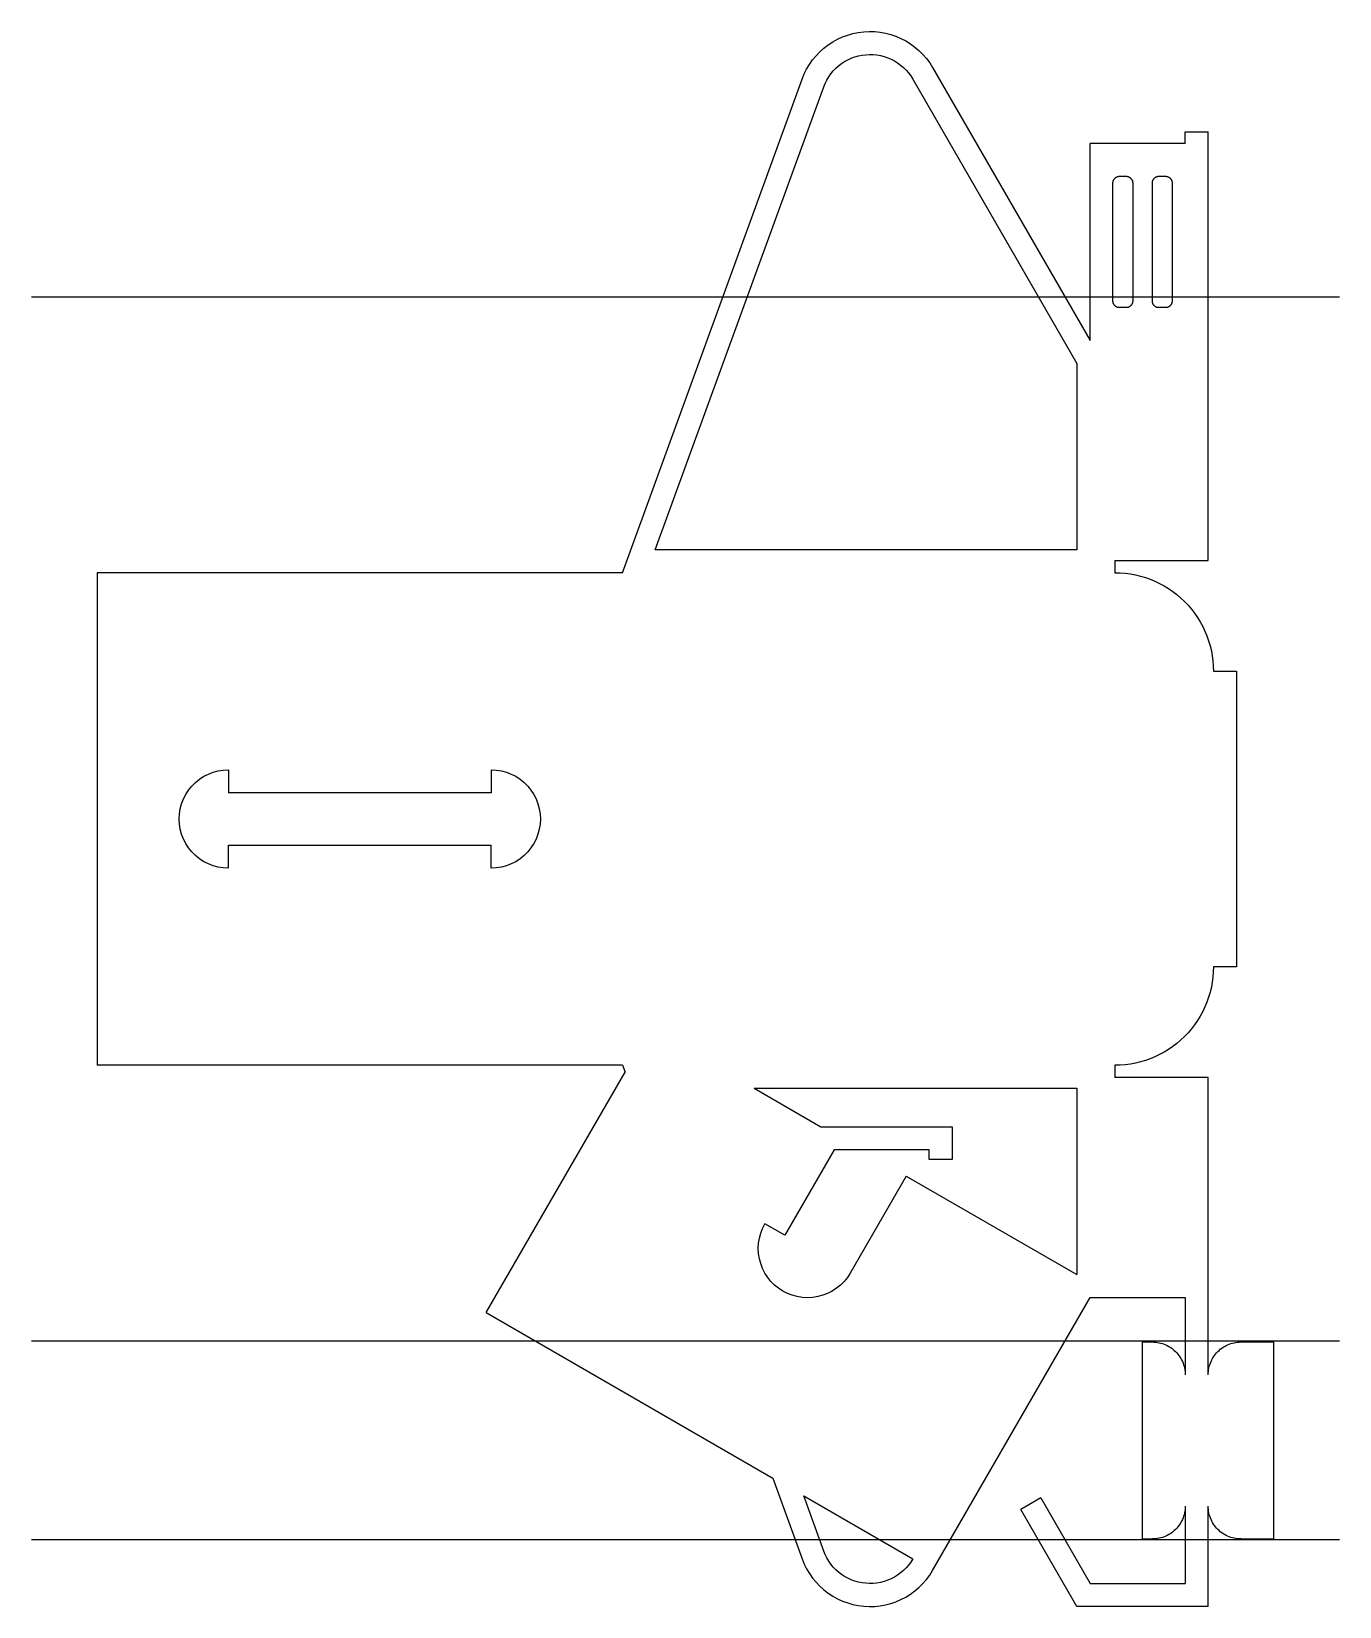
# Model space of a CAD drawing. Header units: metres. Extents: x -134 to 65, y -120 to 120.
import ezdxf

# ---------------------------------------------------------------- set-up
doc = ezdxf.new("R2010")
doc.units = ezdxf.units.M
doc.layers.add('CUT', color=3, linetype='Continuous')
doc.layers.add('FOLD', color=1, linetype='Continuous')

msp = doc.modelspace()

# ---------------------------------------------------------------- linework, layer by layer
at = {"layer": 'CUT'}
for p, q in [((2.83, 114.41), (26.82, 72.86)), ((-44.39, 37.5), (-17.03, 112.67)), ((-39.4, 41), (-13.74, 111.48)), ((-0.2, 112.66), (24.8, 69.36)), ((41.3, 104.63), (44.8, 104.63)), ((41.3, 102.86), (41.3, 104.63)), ((44.8, 39.36), (44.8, 104.63)), ((41.3, 102.86), (26.82, 102.86)), ((26.82, 72.86), (26.82, 102.86)), ((30.3, 78.86), (30.3, 96.86)), ((31.3, 97.86), (32.3, 97.86)), ((33.3, 96.86), (33.3, 78.86)), ((36.3, 78.86), (36.3, 96.86)), ((37.3, 97.86), (38.3, 97.86)), ((39.3, 96.86), (39.3, 78.86)), ((32.3, 77.86), (31.3, 77.86)), ((38.3, 77.86), (37.3, 77.86)), ((24.8, 69.36), (24.8, 41)), ((24.8, 41), (-39.4, 41)), ((30.6, 39.36), (30.6, 37.5)), ((30.6, 39.36), (44.8, 39.36)), ((-44.39, 37.5), (-124.39, 37.5)), ((-124.39, 37.5), (-124.39, -37.5)), ((45.6, 22.5), (49.1, 22.5)), ((49.1, 22.5), (49.1, -22.5)), ((-104.39, 7.5), (-104.39, 4)), ((-64.39, 7.5), (-64.39, 4)), ((-64.39, 4), (-104.39, 4)), ((-104.39, -4), (-64.39, -4)), ((-104.39, -7.5), (-104.39, -4)), ((-64.39, -7.5), (-64.39, -4)), ((49.1, -22.5), (45.6, -22.5)), ((-44.39, -37.5), (-124.39, -37.5)), ((-44.39, -37.5), (-44.01, -38.55)), ((30.6, -37.5), (30.6, -39.36)), ((-65.15, -75.16), (-44.01, -38.55)), ((44.8, -39.36), (30.6, -39.36)), ((44.8, -84.63), (44.8, -39.36)), ((-24.32, -41), (24.8, -41)), ((-24.32, -41), (-14.17, -46.86)), ((24.8, -41), (24.8, -69.36)), ((-14.17, -46.86), (5.83, -46.86)), ((5.83, -46.86), (5.83, -51.86)), ((-12.15, -50.36), (-19.67, -63.39)), ((2.33, -50.36), (-12.15, -50.36)), ((2.33, -51.86), (2.33, -50.36)), ((5.83, -51.86), (2.33, -51.86)), ((-1.18, -54.36), (-9.71, -69.14)), ((-1.18, -54.36), (24.8, -69.36)), ((-19.67, -63.39), (-22.7, -61.64)), ((2.83, -114.41), (26.82, -72.86)), ((26.82, -72.86), (41.3, -72.86)), ((41.3, -72.86), (41.3, -84.63)), ((-65.15, -75.16), (-21.52, -100.36)), ((34.8, -79.63), (36.3, -79.63)), ((34.8, -109.63), (34.8, -79.63)), ((49.8, -79.63), (54.8, -79.63)), ((54.8, -109.63), (54.8, -79.63)), ((-21.52, -100.36), (-17.03, -112.67)), ((-13.74, -111.48), (-16.8, -103.08)), ((-16.8, -103.08), (-0.2, -112.66)), ((19.3, -103.38), (16.27, -105.13)), ((24.8, -119.91), (16.27, -105.13)), ((19.3, -103.38), (26.82, -116.41)), ((41.3, -104.63), (41.3, -116.41)), ((44.8, -119.91), (44.8, -104.63)), ((34.8, -109.63), (36.3, -109.63)), ((49.8, -109.63), (54.8, -109.63)), ((26.82, -116.41), (41.3, -116.41)), ((44.8, -119.91), (24.8, -119.91))]:
    msp.add_line(p, q, dxfattribs=at)
for points in [[(-17.03, 112.67), (-16.72, 113.44), (-16.35, 114.19), (-15.92, 114.9), (-15.44, 115.58), (-14.91, 116.22), (-14.34, 116.82), (-13.72, 117.38), (-13.06, 117.89), (-12.36, 118.34), (-11.63, 118.74), (-10.88, 119.09), (-10.1, 119.37), (-9.3, 119.6), (-8.48, 119.77), (-7.66, 119.87), (-6.83, 119.91), (-5.99, 119.89), (-5.17, 119.8), (-4.35, 119.66), (-3.54, 119.45), (-2.75, 119.18), (-1.99, 118.85), (-1.25, 118.47), (-0.55, 118.03), (0.13, 117.54), (0.76, 117), (1.35, 116.41), (1.89, 115.78), (2.39, 115.12), (2.83, 114.41)], [(-13.74, 111.48), (-13.53, 112), (-13.28, 112.51), (-12.99, 113), (-12.66, 113.46), (-12.3, 113.9), (-11.91, 114.31), (-11.48, 114.69), (-11.03, 115.03), (-10.56, 115.34), (-10.06, 115.61), (-9.55, 115.85), (-9.01, 116.04), (-8.47, 116.2), (-7.91, 116.31), (-7.35, 116.38), (-6.78, 116.41), (-6.22, 116.4), (-5.65, 116.34), (-5.1, 116.24), (-4.55, 116.1), (-4.01, 115.91), (-3.49, 115.69), (-2.98, 115.43), (-2.5, 115.13), (-2.05, 114.79), (-1.61, 114.43), (-1.21, 114.03), (-0.84, 113.6), (-0.5, 113.14), (-0.2, 112.66)], [(30.3, 96.86), (30.3, 96.91), (30.3, 96.97), (30.31, 97.02), (30.32, 97.07), (30.33, 97.12), (30.35, 97.17), (30.36, 97.22), (30.38, 97.27), (30.41, 97.31), (30.43, 97.36), (30.46, 97.41), (30.49, 97.45), (30.52, 97.49), (30.56, 97.53), (30.59, 97.57), (30.63, 97.6), (30.67, 97.64), (30.71, 97.67), (30.75, 97.7), (30.8, 97.73), (30.84, 97.75), (30.89, 97.77), (30.94, 97.79), (30.99, 97.81), (31.04, 97.83), (31.09, 97.84), (31.14, 97.85), (31.19, 97.86), (31.25, 97.86), (31.3, 97.86)], [(32.3, 97.86), (32.35, 97.86), (32.4, 97.86), (32.45, 97.85), (32.51, 97.84), (32.56, 97.83), (32.61, 97.81), (32.66, 97.79), (32.7, 97.77), (32.75, 97.75), (32.8, 97.73), (32.84, 97.7), (32.89, 97.67), (32.93, 97.64), (32.97, 97.6), (33.01, 97.57), (33.04, 97.53), (33.08, 97.49), (33.11, 97.45), (33.14, 97.41), (33.16, 97.36), (33.19, 97.31), (33.21, 97.27), (33.23, 97.22), (33.25, 97.17), (33.26, 97.12), (33.28, 97.07), (33.29, 97.02), (33.29, 96.97), (33.3, 96.91), (33.3, 96.86)], [(36.3, 96.86), (36.3, 96.91), (36.3, 96.97), (36.31, 97.02), (36.32, 97.07), (36.33, 97.12), (36.35, 97.17), (36.36, 97.22), (36.38, 97.27), (36.41, 97.31), (36.43, 97.36), (36.46, 97.41), (36.49, 97.45), (36.52, 97.49), (36.56, 97.53), (36.59, 97.57), (36.63, 97.6), (36.67, 97.64), (36.71, 97.67), (36.75, 97.7), (36.8, 97.73), (36.84, 97.75), (36.89, 97.77), (36.94, 97.79), (36.99, 97.81), (37.04, 97.83), (37.09, 97.84), (37.14, 97.85), (37.19, 97.86), (37.25, 97.86), (37.3, 97.86)], [(38.3, 97.86), (38.35, 97.86), (38.4, 97.86), (38.45, 97.85), (38.51, 97.84), (38.56, 97.83), (38.61, 97.81), (38.66, 97.79), (38.7, 97.77), (38.75, 97.75), (38.8, 97.73), (38.84, 97.7), (38.89, 97.67), (38.93, 97.64), (38.97, 97.6), (39.01, 97.57), (39.04, 97.53), (39.08, 97.49), (39.11, 97.45), (39.14, 97.41), (39.16, 97.36), (39.19, 97.31), (39.21, 97.27), (39.23, 97.22), (39.25, 97.17), (39.26, 97.12), (39.28, 97.07), (39.29, 97.02), (39.29, 96.97), (39.3, 96.91), (39.3, 96.86)], [(31.3, 77.86), (31.25, 77.86), (31.19, 77.87), (31.14, 77.87), (31.09, 77.88), (31.04, 77.89), (30.99, 77.91), (30.94, 77.93), (30.89, 77.95), (30.84, 77.97), (30.8, 77.99), (30.75, 78.02), (30.71, 78.05), (30.67, 78.08), (30.63, 78.12), (30.59, 78.15), (30.56, 78.19), (30.52, 78.23), (30.49, 78.27), (30.46, 78.32), (30.43, 78.36), (30.41, 78.41), (30.38, 78.45), (30.36, 78.5), (30.35, 78.55), (30.33, 78.6), (30.32, 78.65), (30.31, 78.7), (30.3, 78.76), (30.3, 78.81), (30.3, 78.86)], [(33.3, 78.86), (33.3, 78.81), (33.29, 78.76), (33.29, 78.7), (33.28, 78.65), (33.26, 78.6), (33.25, 78.55), (33.23, 78.5), (33.21, 78.45), (33.19, 78.41), (33.16, 78.36), (33.14, 78.32), (33.11, 78.27), (33.08, 78.23), (33.04, 78.19), (33.01, 78.15), (32.97, 78.12), (32.93, 78.08), (32.89, 78.05), (32.84, 78.02), (32.8, 77.99), (32.75, 77.97), (32.7, 77.95), (32.66, 77.93), (32.61, 77.91), (32.56, 77.89), (32.51, 77.88), (32.45, 77.87), (32.4, 77.87), (32.35, 77.86), (32.3, 77.86)], [(37.3, 77.86), (37.25, 77.86), (37.19, 77.87), (37.14, 77.87), (37.09, 77.88), (37.04, 77.89), (36.99, 77.91), (36.94, 77.93), (36.89, 77.95), (36.84, 77.97), (36.8, 77.99), (36.75, 78.02), (36.71, 78.05), (36.67, 78.08), (36.63, 78.12), (36.59, 78.15), (36.56, 78.19), (36.52, 78.23), (36.49, 78.27), (36.46, 78.32), (36.43, 78.36), (36.41, 78.41), (36.38, 78.45), (36.36, 78.5), (36.35, 78.55), (36.33, 78.6), (36.32, 78.65), (36.31, 78.7), (36.3, 78.76), (36.3, 78.81), (36.3, 78.86)], [(39.3, 78.86), (39.3, 78.81), (39.29, 78.76), (39.29, 78.7), (39.28, 78.65), (39.26, 78.6), (39.25, 78.55), (39.23, 78.5), (39.21, 78.45), (39.19, 78.41), (39.16, 78.36), (39.14, 78.32), (39.11, 78.27), (39.08, 78.23), (39.04, 78.19), (39.01, 78.15), (38.97, 78.12), (38.93, 78.08), (38.89, 78.05), (38.84, 78.02), (38.8, 77.99), (38.75, 77.97), (38.7, 77.95), (38.66, 77.93), (38.61, 77.91), (38.56, 77.89), (38.51, 77.88), (38.45, 77.87), (38.4, 77.87), (38.35, 77.86), (38.3, 77.86)], [(30.6, 37.5), (31.39, 37.48), (32.17, 37.42), (32.95, 37.32), (33.72, 37.17), (34.49, 36.99), (35.24, 36.77), (35.98, 36.5), (36.7, 36.2), (37.41, 35.87), (38.1, 35.49), (38.77, 35.08), (39.42, 34.64), (40.04, 34.16), (40.64, 33.65), (41.21, 33.11), (41.75, 32.54), (42.26, 31.94), (42.74, 31.32), (43.18, 30.67), (43.59, 30), (43.97, 29.31), (44.31, 28.6), (44.61, 27.88), (44.87, 27.14), (45.09, 26.38), (45.28, 25.62), (45.42, 24.85), (45.52, 24.07), (45.58, 23.29), (45.6, 22.5)], [(-104.39, -7.5), (-105.18, -7.46), (-105.95, -7.34), (-106.71, -7.13), (-107.44, -6.85), (-108.14, -6.5), (-108.8, -6.07), (-109.41, -5.57), (-109.97, -5.02), (-110.46, -4.41), (-110.89, -3.75), (-111.25, -3.05), (-111.53, -2.32), (-111.73, -1.56), (-111.85, -0.78), (-111.89, 0), (-111.85, 0.78), (-111.73, 1.56), (-111.53, 2.32), (-111.25, 3.05), (-110.89, 3.75), (-110.46, 4.41), (-109.97, 5.02), (-109.41, 5.57), (-108.8, 6.07), (-108.14, 6.5), (-107.44, 6.85), (-106.71, 7.13), (-105.95, 7.34), (-105.18, 7.46), (-104.39, 7.5)], [(-64.39, 7.5), (-63.61, 7.46), (-62.83, 7.34), (-62.08, 7.13), (-61.34, 6.85), (-60.64, 6.5), (-59.99, 6.07), (-59.38, 5.57), (-58.82, 5.02), (-58.33, 4.41), (-57.9, 3.75), (-57.54, 3.05), (-57.26, 2.32), (-57.06, 1.56), (-56.94, 0.78), (-56.89, 0), (-56.94, -0.78), (-57.06, -1.56), (-57.26, -2.32), (-57.54, -3.05), (-57.9, -3.75), (-58.33, -4.41), (-58.82, -5.02), (-59.38, -5.57), (-59.99, -6.07), (-60.64, -6.5), (-61.34, -6.85), (-62.08, -7.13), (-62.83, -7.34), (-63.61, -7.46), (-64.39, -7.5)], [(45.6, -22.5), (45.58, -23.29), (45.52, -24.07), (45.42, -24.85), (45.28, -25.62), (45.09, -26.38), (44.87, -27.14), (44.61, -27.88), (44.31, -28.6), (43.97, -29.31), (43.59, -30), (43.18, -30.67), (42.74, -31.32), (42.26, -31.94), (41.75, -32.54), (41.21, -33.11), (40.64, -33.65), (40.04, -34.16), (39.42, -34.64), (38.77, -35.08), (38.1, -35.49), (37.41, -35.87), (36.7, -36.2), (35.98, -36.5), (35.24, -36.77), (34.49, -36.99), (33.72, -37.17), (32.95, -37.32), (32.17, -37.42), (31.39, -37.48), (30.6, -37.5)], [(-9.71, -69.14), (-10.14, -69.8), (-10.64, -70.41), (-11.19, -70.96), (-11.8, -71.45), (-12.46, -71.88), (-13.16, -72.24), (-13.89, -72.52), (-14.65, -72.72), (-15.42, -72.85), (-16.21, -72.89), (-16.99, -72.85), (-17.77, -72.72), (-18.53, -72.52), (-19.26, -72.24), (-19.96, -71.88), (-20.62, -71.45), (-21.23, -70.96), (-21.78, -70.41), (-22.28, -69.8), (-22.7, -69.14), (-23.06, -68.44), (-23.34, -67.7), (-23.54, -66.95), (-23.67, -66.17), (-23.71, -65.39), (-23.67, -64.6), (-23.54, -63.83), (-23.34, -63.07), (-23.06, -62.34), (-22.7, -61.64)], [(36.3, -79.63), (36.56, -79.64), (36.82, -79.66), (37.08, -79.7), (37.34, -79.74), (37.59, -79.8), (37.84, -79.88), (38.09, -79.97), (38.33, -80.07), (38.57, -80.18), (38.8, -80.3), (39.02, -80.44), (39.24, -80.59), (39.44, -80.75), (39.64, -80.92), (39.83, -81.1), (40.01, -81.29), (40.18, -81.49), (40.34, -81.69), (40.49, -81.91), (40.63, -82.13), (40.75, -82.36), (40.87, -82.6), (40.97, -82.84), (41.05, -83.09), (41.13, -83.34), (41.19, -83.59), (41.24, -83.85), (41.27, -84.11), (41.29, -84.37), (41.3, -84.63)], [(44.8, -84.63), (44.81, -84.37), (44.83, -84.11), (44.86, -83.85), (44.91, -83.59), (44.97, -83.34), (45.04, -83.09), (45.13, -82.84), (45.23, -82.6), (45.34, -82.36), (45.47, -82.13), (45.6, -81.91), (45.75, -81.69), (45.91, -81.49), (46.08, -81.29), (46.26, -81.1), (46.45, -80.92), (46.65, -80.75), (46.86, -80.59), (47.07, -80.44), (47.3, -80.3), (47.53, -80.18), (47.76, -80.07), (48.01, -79.97), (48.25, -79.88), (48.5, -79.8), (48.76, -79.74), (49.02, -79.7), (49.28, -79.66), (49.54, -79.64), (49.8, -79.63)], [(41.3, -104.63), (41.29, -104.9), (41.27, -105.16), (41.24, -105.42), (41.19, -105.67), (41.13, -105.93), (41.05, -106.18), (40.97, -106.43), (40.87, -106.67), (40.75, -106.9), (40.63, -107.13), (40.49, -107.36), (40.34, -107.57), (40.18, -107.78), (40.01, -107.98), (39.83, -108.17), (39.64, -108.35), (39.44, -108.52), (39.24, -108.68), (39.02, -108.83), (38.8, -108.96), (38.57, -109.09), (38.33, -109.2), (38.09, -109.3), (37.84, -109.39), (37.59, -109.46), (37.34, -109.52), (37.08, -109.57), (36.82, -109.61), (36.56, -109.63), (36.3, -109.63)], [(49.8, -109.63), (49.54, -109.63), (49.28, -109.61), (49.02, -109.57), (48.76, -109.52), (48.5, -109.46), (48.25, -109.39), (48.01, -109.3), (47.76, -109.2), (47.53, -109.09), (47.3, -108.96), (47.07, -108.83), (46.86, -108.68), (46.65, -108.52), (46.45, -108.35), (46.26, -108.17), (46.08, -107.98), (45.91, -107.78), (45.75, -107.57), (45.6, -107.36), (45.47, -107.13), (45.34, -106.9), (45.23, -106.67), (45.13, -106.43), (45.04, -106.18), (44.97, -105.93), (44.91, -105.67), (44.86, -105.42), (44.83, -105.16), (44.81, -104.9), (44.8, -104.63)], [(-17.03, -112.67), (-16.72, -113.44), (-16.35, -114.19), (-15.92, -114.9), (-15.44, -115.58), (-14.91, -116.22), (-14.34, -116.82), (-13.72, -117.38), (-13.06, -117.89), (-12.36, -118.34), (-11.63, -118.74), (-10.88, -119.09), (-10.1, -119.37), (-9.3, -119.6), (-8.48, -119.77), (-7.66, -119.87), (-6.83, -119.91), (-5.99, -119.89), (-5.17, -119.8), (-4.35, -119.66), (-3.54, -119.45), (-2.75, -119.18), (-1.99, -118.85), (-1.25, -118.47), (-0.55, -118.03), (0.13, -117.54), (0.76, -117), (1.35, -116.41), (1.89, -115.78), (2.39, -115.12), (2.83, -114.41)], [(-0.2, -112.66), (-0.5, -113.14), (-0.84, -113.6), (-1.21, -114.03), (-1.61, -114.43), (-2.05, -114.79), (-2.5, -115.13), (-2.98, -115.43), (-3.49, -115.69), (-4.01, -115.91), (-4.55, -116.1), (-5.1, -116.24), (-5.65, -116.34), (-6.22, -116.4), (-6.78, -116.41), (-7.35, -116.38), (-7.91, -116.31), (-8.47, -116.2), (-9.01, -116.04), (-9.55, -115.85), (-10.06, -115.61), (-10.56, -115.34), (-11.03, -115.03), (-11.48, -114.69), (-11.91, -114.31), (-12.3, -113.9), (-12.66, -113.46), (-12.99, -113), (-13.28, -112.51), (-13.53, -112), (-13.74, -111.48)]]:
    msp.add_lwpolyline(points, dxfattribs=at)
at = {"layer": 'FOLD'}
for p, q in [((-134.39, 79.5), (64.8, 79.5)), ((64.8, -79.5), (-134.39, -79.5)), ((64.8, -109.77), (-134.39, -109.77))]:
    msp.add_line(p, q, dxfattribs=at)

doc.saveas('drawing.dxf')
